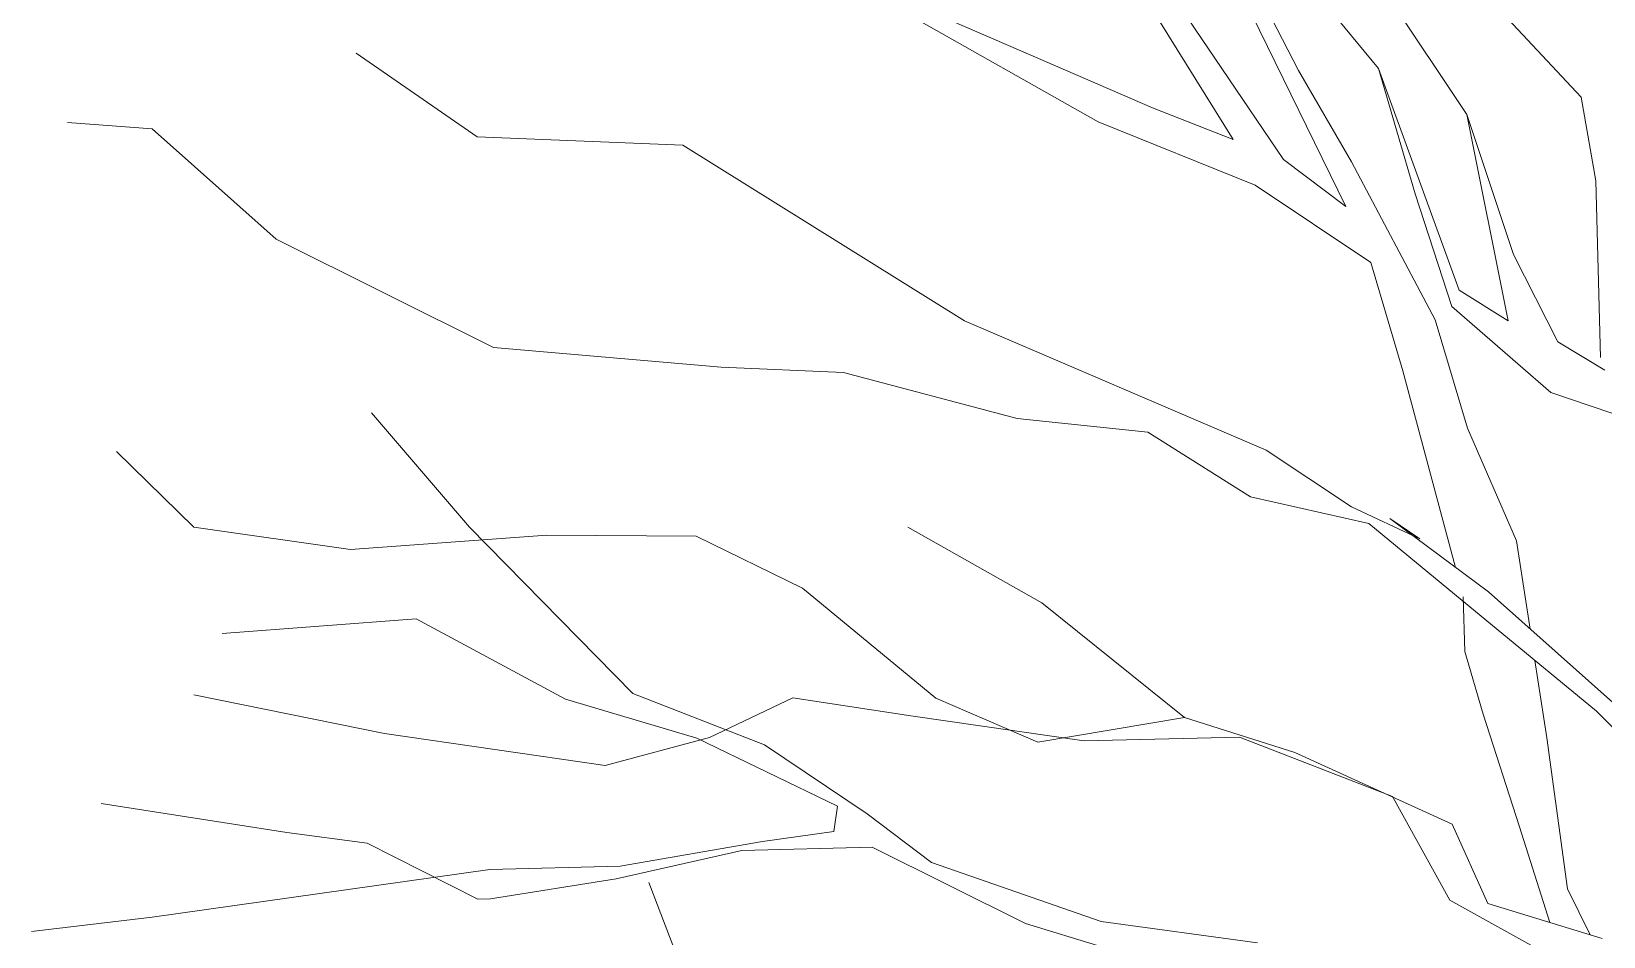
# Model space of a CAD drawing. Header units: millimetres. Extents: x -2481 to 9238, y -476 to 10647.
# Drawn here: x 4557.2 to 4825.4, y 3398 to 3552.3 of the extents above; entities that cross this region are included whole.
import ezdxf

# ---------------------------------------------------------------- set-up
doc = ezdxf.new("R2010")
doc.units = ezdxf.units.MM
doc.layers.add('Layer1', color=7, linetype='Continuous', lineweight=0)

msp = doc.modelspace()

# ---------------------------------------------------------------- linework, layer by layer
at = {"layer": 'Layer1'}
for p, q in [((4781.44, 3522.5), (4748.9, 3589.06)), ((4781.44, 3522.5), (4748.9, 3589.06)), ((4781.44, 3522.5), (4748.9, 3589.06)), ((4781.44, 3522.5), (4748.9, 3589.06)), ((4781.44, 3522.5), (4748.9, 3589.06)), ((4781.44, 3522.5), (4748.9, 3589.06)), ((4781.44, 3522.5), (4748.9, 3589.06)), ((4781.44, 3522.5), (4748.9, 3589.06)), ((4761.33, 3569.06), (4773.4, 3545.67)), ((4761.33, 3569.06), (4773.4, 3545.67)), ((4761.33, 3569.06), (4773.4, 3545.67)), ((4761.33, 3569.06), (4773.4, 3545.67)), ((4761.33, 3569.06), (4773.4, 3545.67)), ((4761.33, 3569.06), (4773.4, 3545.67)), ((4761.33, 3569.06), (4773.4, 3545.67)), ((4761.33, 3569.06), (4773.4, 3545.67)), ((4786.28, 3561.88), (4802.07, 3538.18)), ((4786.28, 3561.88), (4802.07, 3538.18)), ((4786.28, 3561.88), (4802.07, 3538.18)), ((4786.28, 3561.88), (4802.07, 3538.18)), ((4786.28, 3561.88), (4802.07, 3538.18)), ((4786.28, 3561.88), (4802.07, 3538.18)), ((4786.28, 3561.88), (4802.07, 3538.18)), ((4786.28, 3561.88), (4802.07, 3538.18)), ((4821.61, 3541.14), (4803.91, 3560.08)), ((4821.61, 3541.14), (4803.91, 3560.08)), ((4821.61, 3541.14), (4803.91, 3560.08)), ((4821.61, 3541.14), (4803.91, 3560.08)), ((4821.61, 3541.14), (4803.91, 3560.08)), ((4821.61, 3541.14), (4803.91, 3560.08)), ((4821.61, 3541.14), (4803.91, 3560.08)), ((4821.61, 3541.14), (4803.91, 3560.08)), ((4751.47, 3559.09), (4770.81, 3530.52)), ((4751.47, 3559.09), (4770.81, 3530.52)), ((4751.47, 3559.09), (4770.81, 3530.52)), ((4751.47, 3559.09), (4770.81, 3530.52)), ((4751.47, 3559.09), (4770.81, 3530.52)), ((4751.47, 3559.09), (4770.81, 3530.52)), ((4751.47, 3559.09), (4770.81, 3530.52)), ((4751.47, 3559.09), (4770.81, 3530.52)), ((4739.16, 3536.92), (4706.39, 3555.48)), ((4739.16, 3536.92), (4706.39, 3555.48)), ((4739.16, 3536.92), (4706.39, 3555.48)), ((4739.16, 3536.92), (4706.39, 3555.48)), ((4739.16, 3536.92), (4706.39, 3555.48)), ((4739.16, 3536.92), (4706.39, 3555.48)), ((4739.16, 3536.92), (4706.39, 3555.48)), ((4739.16, 3536.92), (4706.39, 3555.48)), ((4709.24, 3556.27), (4728.11, 3548.13)), ((4709.24, 3556.27), (4728.11, 3548.13)), ((4709.24, 3556.27), (4728.11, 3548.13)), ((4709.24, 3556.27), (4728.11, 3548.13)), ((4709.24, 3556.27), (4728.11, 3548.13)), ((4709.24, 3556.27), (4728.11, 3548.13)), ((4709.24, 3556.27), (4728.11, 3548.13)), ((4709.24, 3556.27), (4728.11, 3548.13)), ((4787.03, 3546.01), (4778.89, 3555.86)), ((4787.03, 3546.01), (4778.89, 3555.86)), ((4787.03, 3546.01), (4778.89, 3555.86)), ((4787.03, 3546.01), (4778.89, 3555.86)), ((4787.03, 3546.01), (4778.89, 3555.86)), ((4787.03, 3546.01), (4778.89, 3555.86)), ((4787.03, 3546.01), (4778.89, 3555.86)), ((4787.03, 3546.01), (4778.89, 3555.86)), ((4762.21, 3533.91), (4749.49, 3554.41)), ((4762.21, 3533.91), (4749.49, 3554.41)), ((4762.21, 3533.91), (4749.49, 3554.41)), ((4762.21, 3533.91), (4749.49, 3554.41)), ((4762.21, 3533.91), (4749.49, 3554.41)), ((4762.21, 3533.91), (4749.49, 3554.41)), ((4762.21, 3533.91), (4749.49, 3554.41)), ((4762.21, 3533.91), (4749.49, 3554.41)), ((4612.58, 3548.64), (4633.21, 3534.35)), ((4612.58, 3548.64), (4633.21, 3534.35)), ((4612.58, 3548.64), (4633.21, 3534.35)), ((4612.58, 3548.64), (4633.21, 3534.35)), ((4612.58, 3548.64), (4633.21, 3534.35)), ((4612.58, 3548.64), (4633.21, 3534.35)), ((4612.58, 3548.64), (4633.21, 3534.35)), ((4612.58, 3548.64), (4633.21, 3534.35)), ((4728.11, 3548.13), (4748.43, 3539.3)), ((4728.11, 3548.13), (4748.43, 3539.3)), ((4728.11, 3548.13), (4748.43, 3539.3)), ((4728.11, 3548.13), (4748.43, 3539.3)), ((4728.11, 3548.13), (4748.43, 3539.3)), ((4728.11, 3548.13), (4748.43, 3539.3)), ((4728.11, 3548.13), (4748.43, 3539.3)), ((4728.11, 3548.13), (4748.43, 3539.3)), ((4773.4, 3545.67), (4782.4, 3530.1)), ((4773.4, 3545.67), (4782.4, 3530.1)), ((4773.4, 3545.67), (4782.4, 3530.1)), ((4773.4, 3545.67), (4782.4, 3530.1)), ((4773.4, 3545.67), (4782.4, 3530.1)), ((4773.4, 3545.67), (4782.4, 3530.1)), ((4773.4, 3545.67), (4782.4, 3530.1)), ((4773.4, 3545.67), (4782.4, 3530.1)), ((4787.03, 3546.01), (4800.78, 3508.22)), ((4793.31, 3524.63), (4787.03, 3546.01)), ((4787.03, 3546.01), (4800.78, 3508.22)), ((4793.31, 3524.63), (4787.03, 3546.01)), ((4787.03, 3546.01), (4800.78, 3508.22)), ((4793.31, 3524.63), (4787.03, 3546.01)), ((4787.03, 3546.01), (4800.78, 3508.22)), ((4793.31, 3524.63), (4787.03, 3546.01)), ((4787.03, 3546.01), (4800.78, 3508.22)), ((4793.31, 3524.63), (4787.03, 3546.01)), ((4787.03, 3546.01), (4800.78, 3508.22)), ((4793.31, 3524.63), (4787.03, 3546.01)), ((4787.03, 3546.01), (4800.78, 3508.22)), ((4793.31, 3524.63), (4787.03, 3546.01)), ((4787.03, 3546.01), (4800.78, 3508.22)), ((4793.31, 3524.63), (4787.03, 3546.01)), ((4748.43, 3539.3), (4762.21, 3533.91)), ((4748.43, 3539.3), (4762.21, 3533.91)), ((4748.43, 3539.3), (4762.21, 3533.91)), ((4748.43, 3539.3), (4762.21, 3533.91)), ((4748.43, 3539.3), (4762.21, 3533.91)), ((4748.43, 3539.3), (4762.21, 3533.91)), ((4748.43, 3539.3), (4762.21, 3533.91)), ((4748.43, 3539.3), (4762.21, 3533.91)), ((4824.13, 3526.84), (4821.61, 3541.14)), ((4824.13, 3526.84), (4821.61, 3541.14)), ((4824.13, 3526.84), (4821.61, 3541.14)), ((4824.13, 3526.84), (4821.61, 3541.14)), ((4824.13, 3526.84), (4821.61, 3541.14)), ((4824.13, 3526.84), (4821.61, 3541.14)), ((4824.13, 3526.84), (4821.61, 3541.14)), ((4824.13, 3526.84), (4821.61, 3541.14)), ((4577.78, 3535.75), (4563.28, 3536.79)), ((4577.78, 3535.75), (4563.28, 3536.79)), ((4577.78, 3535.75), (4563.28, 3536.79)), ((4577.78, 3535.75), (4563.28, 3536.79)), ((4577.78, 3535.75), (4563.28, 3536.79)), ((4577.78, 3535.75), (4563.28, 3536.79)), ((4577.78, 3535.75), (4563.28, 3536.79)), ((4577.78, 3535.75), (4563.28, 3536.79)), ((4765.99, 3526.1), (4739.16, 3536.92)), ((4765.99, 3526.1), (4739.16, 3536.92)), ((4765.99, 3526.1), (4739.16, 3536.92)), ((4765.99, 3526.1), (4739.16, 3536.92)), ((4765.99, 3526.1), (4739.16, 3536.92)), ((4765.99, 3526.1), (4739.16, 3536.92)), ((4765.99, 3526.1), (4739.16, 3536.92)), ((4765.99, 3526.1), (4739.16, 3536.92)), ((4809.16, 3502.99), (4802.07, 3538.18)), ((4802.07, 3538.18), (4810.08, 3514.28)), ((4809.16, 3502.99), (4802.07, 3538.18)), ((4802.07, 3538.18), (4810.08, 3514.28)), ((4809.16, 3502.99), (4802.07, 3538.18)), ((4802.07, 3538.18), (4810.08, 3514.28)), ((4809.16, 3502.99), (4802.07, 3538.18)), ((4802.07, 3538.18), (4810.08, 3514.28)), ((4809.16, 3502.99), (4802.07, 3538.18)), ((4802.07, 3538.18), (4810.08, 3514.28)), ((4809.16, 3502.99), (4802.07, 3538.18)), ((4802.07, 3538.18), (4810.08, 3514.28)), ((4809.16, 3502.99), (4802.07, 3538.18)), ((4802.07, 3538.18), (4810.08, 3514.28)), ((4809.16, 3502.99), (4802.07, 3538.18)), ((4802.07, 3538.18), (4810.08, 3514.28)), ((4598.94, 3516.89), (4577.78, 3535.75)), ((4598.94, 3516.89), (4577.78, 3535.75)), ((4598.94, 3516.89), (4577.78, 3535.75)), ((4598.94, 3516.89), (4577.78, 3535.75)), ((4598.94, 3516.89), (4577.78, 3535.75)), ((4598.94, 3516.89), (4577.78, 3535.75)), ((4598.94, 3516.89), (4577.78, 3535.75)), ((4598.94, 3516.89), (4577.78, 3535.75)), ((4633.21, 3534.35), (4668.33, 3532.96)), ((4633.21, 3534.35), (4668.33, 3532.96)), ((4633.21, 3534.35), (4668.33, 3532.96)), ((4633.21, 3534.35), (4668.33, 3532.96)), ((4633.21, 3534.35), (4668.33, 3532.96)), ((4633.21, 3534.35), (4668.33, 3532.96)), ((4633.21, 3534.35), (4668.33, 3532.96)), ((4633.21, 3534.35), (4668.33, 3532.96)), ((4668.33, 3532.96), (4716.35, 3502.99)), ((4668.33, 3532.96), (4716.35, 3502.99)), ((4668.33, 3532.96), (4716.35, 3502.99)), ((4668.33, 3532.96), (4716.35, 3502.99)), ((4668.33, 3532.96), (4716.35, 3502.99)), ((4668.33, 3532.96), (4716.35, 3502.99)), ((4668.33, 3532.96), (4716.35, 3502.99)), ((4668.33, 3532.96), (4716.35, 3502.99)), ((4770.81, 3530.52), (4781.44, 3522.5)), ((4770.81, 3530.52), (4781.44, 3522.5)), ((4770.81, 3530.52), (4781.44, 3522.5)), ((4770.81, 3530.52), (4781.44, 3522.5)), ((4770.81, 3530.52), (4781.44, 3522.5)), ((4770.81, 3530.52), (4781.44, 3522.5)), ((4770.81, 3530.52), (4781.44, 3522.5)), ((4770.81, 3530.52), (4781.44, 3522.5)), ((4782.4, 3530.1), (4796.72, 3503.18)), ((4782.4, 3530.1), (4796.72, 3503.18)), ((4782.4, 3530.1), (4796.72, 3503.18)), ((4782.4, 3530.1), (4796.72, 3503.18)), ((4782.4, 3530.1), (4796.72, 3503.18)), ((4782.4, 3530.1), (4796.72, 3503.18)), ((4782.4, 3530.1), (4796.72, 3503.18)), ((4782.4, 3530.1), (4796.72, 3503.18)), ((4785.71, 3512.96), (4765.99, 3526.1)), ((4785.71, 3512.96), (4765.99, 3526.1)), ((4785.71, 3512.96), (4765.99, 3526.1)), ((4785.71, 3512.96), (4765.99, 3526.1)), ((4785.71, 3512.96), (4765.99, 3526.1)), ((4785.71, 3512.96), (4765.99, 3526.1)), ((4785.71, 3512.96), (4765.99, 3526.1)), ((4785.71, 3512.96), (4765.99, 3526.1)), ((4824.88, 3496.71), (4824.13, 3526.84)), ((4824.88, 3496.71), (4824.13, 3526.84)), ((4824.88, 3496.71), (4824.13, 3526.84)), ((4824.88, 3496.71), (4824.13, 3526.84)), ((4824.88, 3496.71), (4824.13, 3526.84)), ((4824.88, 3496.71), (4824.13, 3526.84)), ((4824.88, 3496.71), (4824.13, 3526.84)), ((4824.88, 3496.71), (4824.13, 3526.84)), ((4799.54, 3505.41), (4793.31, 3524.63)), ((4799.54, 3505.41), (4793.31, 3524.63)), ((4799.54, 3505.41), (4793.31, 3524.63)), ((4799.54, 3505.41), (4793.31, 3524.63)), ((4799.54, 3505.41), (4793.31, 3524.63)), ((4799.54, 3505.41), (4793.31, 3524.63)), ((4799.54, 3505.41), (4793.31, 3524.63)), ((4799.54, 3505.41), (4793.31, 3524.63)), ((4636.02, 3498.44), (4598.94, 3516.89)), ((4636.02, 3498.44), (4598.94, 3516.89)), ((4636.02, 3498.44), (4598.94, 3516.89)), ((4636.02, 3498.44), (4598.94, 3516.89)), ((4636.02, 3498.44), (4598.94, 3516.89)), ((4636.02, 3498.44), (4598.94, 3516.89)), ((4636.02, 3498.44), (4598.94, 3516.89)), ((4636.02, 3498.44), (4598.94, 3516.89)), ((4791.19, 3494.43), (4785.71, 3512.96)), ((4791.19, 3494.43), (4785.71, 3512.96)), ((4791.19, 3494.43), (4785.71, 3512.96)), ((4791.19, 3494.43), (4785.71, 3512.96)), ((4791.19, 3494.43), (4785.71, 3512.96)), ((4791.19, 3494.43), (4785.71, 3512.96)), ((4791.19, 3494.43), (4785.71, 3512.96)), ((4791.19, 3494.43), (4785.71, 3512.96)), ((4810.08, 3514.28), (4817.63, 3499.4)), ((4810.08, 3514.28), (4817.63, 3499.4)), ((4810.08, 3514.28), (4817.63, 3499.4)), ((4810.08, 3514.28), (4817.63, 3499.4)), ((4810.08, 3514.28), (4817.63, 3499.4)), ((4810.08, 3514.28), (4817.63, 3499.4)), ((4810.08, 3514.28), (4817.63, 3499.4)), ((4810.08, 3514.28), (4817.63, 3499.4)), ((4800.78, 3508.22), (4809.16, 3502.99)), ((4800.78, 3508.22), (4809.16, 3502.99)), ((4800.78, 3508.22), (4809.16, 3502.99)), ((4800.78, 3508.22), (4809.16, 3502.99)), ((4800.78, 3508.22), (4809.16, 3502.99)), ((4800.78, 3508.22), (4809.16, 3502.99)), ((4800.78, 3508.22), (4809.16, 3502.99)), ((4800.78, 3508.22), (4809.16, 3502.99)), ((4816.41, 3490.75), (4799.54, 3505.41)), ((4816.41, 3490.75), (4799.54, 3505.41)), ((4816.41, 3490.75), (4799.54, 3505.41)), ((4816.41, 3490.75), (4799.54, 3505.41)), ((4816.41, 3490.75), (4799.54, 3505.41)), ((4816.41, 3490.75), (4799.54, 3505.41)), ((4816.41, 3490.75), (4799.54, 3505.41)), ((4816.41, 3490.75), (4799.54, 3505.41)), ((4716.35, 3502.99), (4767.84, 3480.92)), ((4716.35, 3502.99), (4767.84, 3480.92)), ((4716.35, 3502.99), (4767.84, 3480.92)), ((4716.35, 3502.99), (4767.84, 3480.92)), ((4716.35, 3502.99), (4767.84, 3480.92)), ((4716.35, 3502.99), (4767.84, 3480.92)), ((4716.35, 3502.99), (4767.84, 3480.92)), ((4716.35, 3502.99), (4767.84, 3480.92)), ((4796.72, 3503.18), (4802.21, 3484.65)), ((4796.72, 3503.18), (4802.21, 3484.65)), ((4796.72, 3503.18), (4802.21, 3484.65)), ((4796.72, 3503.18), (4802.21, 3484.65)), ((4796.72, 3503.18), (4802.21, 3484.65)), ((4796.72, 3503.18), (4802.21, 3484.65)), ((4796.72, 3503.18), (4802.21, 3484.65)), ((4796.72, 3503.18), (4802.21, 3484.65)), ((4674.87, 3495.1), (4636.02, 3498.44)), ((4674.87, 3495.1), (4636.02, 3498.44)), ((4674.87, 3495.1), (4636.02, 3498.44)), ((4674.87, 3495.1), (4636.02, 3498.44)), ((4674.87, 3495.1), (4636.02, 3498.44)), ((4674.87, 3495.1), (4636.02, 3498.44)), ((4674.87, 3495.1), (4636.02, 3498.44)), ((4674.87, 3495.1), (4636.02, 3498.44)), ((4817.63, 3499.4), (4825.65, 3494.57)), ((4817.63, 3499.4), (4825.65, 3494.57)), ((4817.63, 3499.4), (4825.65, 3494.57)), ((4817.63, 3499.4), (4825.65, 3494.57)), ((4817.63, 3499.4), (4825.65, 3494.57)), ((4817.63, 3499.4), (4825.65, 3494.57)), ((4817.63, 3499.4), (4825.65, 3494.57)), ((4817.63, 3499.4), (4825.65, 3494.57)), ((4695.72, 3494.19), (4674.87, 3495.1)), ((4695.72, 3494.19), (4674.87, 3495.1)), ((4695.72, 3494.19), (4674.87, 3495.1)), ((4695.72, 3494.19), (4674.87, 3495.1)), ((4695.72, 3494.19), (4674.87, 3495.1)), ((4695.72, 3494.19), (4674.87, 3495.1)), ((4695.72, 3494.19), (4674.87, 3495.1)), ((4695.72, 3494.19), (4674.87, 3495.1)), ((4725.35, 3486.32), (4695.72, 3494.19)), ((4725.35, 3486.32), (4695.72, 3494.19)), ((4725.35, 3486.32), (4695.72, 3494.19)), ((4725.35, 3486.32), (4695.72, 3494.19)), ((4725.35, 3486.32), (4695.72, 3494.19)), ((4725.35, 3486.32), (4695.72, 3494.19)), ((4725.35, 3486.32), (4695.72, 3494.19)), ((4725.35, 3486.32), (4695.72, 3494.19)), ((4800.15, 3460.92), (4791.19, 3494.43)), ((4800.15, 3460.92), (4791.19, 3494.43)), ((4800.15, 3460.92), (4791.19, 3494.43)), ((4800.15, 3460.92), (4791.19, 3494.43)), ((4800.15, 3460.92), (4791.19, 3494.43)), ((4800.15, 3460.92), (4791.19, 3494.43)), ((4800.15, 3460.92), (4791.19, 3494.43)), ((4800.15, 3460.92), (4791.19, 3494.43)), ((4830.17, 3486.07), (4816.41, 3490.75)), ((4830.17, 3486.07), (4816.41, 3490.75)), ((4830.17, 3486.07), (4816.41, 3490.75)), ((4830.17, 3486.07), (4816.41, 3490.75)), ((4830.17, 3486.07), (4816.41, 3490.75)), ((4830.17, 3486.07), (4816.41, 3490.75)), ((4830.17, 3486.07), (4816.41, 3490.75)), ((4830.17, 3486.07), (4816.41, 3490.75)), ((4615.16, 3487.31), (4631.92, 3467.79)), ((4615.16, 3487.31), (4631.92, 3467.79)), ((4615.16, 3487.31), (4631.92, 3467.79)), ((4615.16, 3487.31), (4631.92, 3467.79)), ((4615.16, 3487.31), (4631.92, 3467.79)), ((4615.16, 3487.31), (4631.92, 3467.79)), ((4615.16, 3487.31), (4631.92, 3467.79)), ((4615.16, 3487.31), (4631.92, 3467.79)), ((4747.66, 3484), (4725.35, 3486.32)), ((4747.66, 3484), (4725.35, 3486.32)), ((4747.66, 3484), (4725.35, 3486.32)), ((4747.66, 3484), (4725.35, 3486.32)), ((4747.66, 3484), (4725.35, 3486.32)), ((4747.66, 3484), (4725.35, 3486.32)), ((4747.66, 3484), (4725.35, 3486.32)), ((4747.66, 3484), (4725.35, 3486.32)), ((4765.17, 3472.96), (4747.66, 3484)), ((4765.17, 3472.96), (4747.66, 3484)), ((4765.17, 3472.96), (4747.66, 3484)), ((4765.17, 3472.96), (4747.66, 3484)), ((4765.17, 3472.96), (4747.66, 3484)), ((4765.17, 3472.96), (4747.66, 3484)), ((4765.17, 3472.96), (4747.66, 3484)), ((4765.17, 3472.96), (4747.66, 3484)), ((4802.21, 3484.65), (4810.59, 3465.48)), ((4802.21, 3484.65), (4810.59, 3465.48)), ((4802.21, 3484.65), (4810.59, 3465.48)), ((4802.21, 3484.65), (4810.59, 3465.48)), ((4802.21, 3484.65), (4810.59, 3465.48)), ((4802.21, 3484.65), (4810.59, 3465.48)), ((4802.21, 3484.65), (4810.59, 3465.48)), ((4802.21, 3484.65), (4810.59, 3465.48)), ((4571.65, 3480.68), (4584.87, 3467.79)), ((4571.65, 3480.68), (4584.87, 3467.79)), ((4571.65, 3480.68), (4584.87, 3467.79)), ((4571.65, 3480.68), (4584.87, 3467.79)), ((4571.65, 3480.68), (4584.87, 3467.79)), ((4571.65, 3480.68), (4584.87, 3467.79)), ((4571.65, 3480.68), (4584.87, 3467.79)), ((4571.65, 3480.68), (4584.87, 3467.79)), ((4767.84, 3480.92), (4782.44, 3471.23)), ((4767.84, 3480.92), (4782.44, 3471.23)), ((4767.84, 3480.92), (4782.44, 3471.23)), ((4767.84, 3480.92), (4782.44, 3471.23)), ((4767.84, 3480.92), (4782.44, 3471.23)), ((4767.84, 3480.92), (4782.44, 3471.23)), ((4767.84, 3480.92), (4782.44, 3471.23)), ((4767.84, 3480.92), (4782.44, 3471.23)), ((4785.38, 3468.44), (4765.17, 3472.96)), ((4785.38, 3468.44), (4765.17, 3472.96)), ((4785.38, 3468.44), (4765.17, 3472.96)), ((4785.38, 3468.44), (4765.17, 3472.96)), ((4785.38, 3468.44), (4765.17, 3472.96)), ((4785.38, 3468.44), (4765.17, 3472.96)), ((4785.38, 3468.44), (4765.17, 3472.96)), ((4785.38, 3468.44), (4765.17, 3472.96)), ((4782.44, 3471.23), (4794.07, 3465.78)), ((4782.44, 3471.23), (4794.07, 3465.78)), ((4782.44, 3471.23), (4794.07, 3465.78)), ((4782.44, 3471.23), (4794.07, 3465.78)), ((4782.44, 3471.23), (4794.07, 3465.78)), ((4782.44, 3471.23), (4794.07, 3465.78)), ((4782.44, 3471.23), (4794.07, 3465.78)), ((4782.44, 3471.23), (4794.07, 3465.78)), ((4794.07, 3465.78), (4788.95, 3469.24)), ((4788.95, 3469.24), (4805.78, 3456.74)), ((4794.07, 3465.78), (4788.95, 3469.24)), ((4788.95, 3469.24), (4805.78, 3456.74)), ((4794.07, 3465.78), (4788.95, 3469.24)), ((4788.95, 3469.24), (4805.78, 3456.74)), ((4794.07, 3465.78), (4788.95, 3469.24)), ((4788.95, 3469.24), (4805.78, 3456.74)), ((4794.07, 3465.78), (4788.95, 3469.24)), ((4788.95, 3469.24), (4805.78, 3456.74)), ((4794.07, 3465.78), (4788.95, 3469.24)), ((4788.95, 3469.24), (4805.78, 3456.74)), ((4794.07, 3465.78), (4788.95, 3469.24)), ((4788.95, 3469.24), (4805.78, 3456.74)), ((4794.07, 3465.78), (4788.95, 3469.24)), ((4788.95, 3469.24), (4805.78, 3456.74)), ((4584.87, 3467.79), (4611.61, 3463.96)), ((4584.87, 3467.79), (4611.61, 3463.96)), ((4584.87, 3467.79), (4611.61, 3463.96)), ((4584.87, 3467.79), (4611.61, 3463.96)), ((4584.87, 3467.79), (4611.61, 3463.96)), ((4584.87, 3467.79), (4611.61, 3463.96)), ((4584.87, 3467.79), (4611.61, 3463.96)), ((4584.87, 3467.79), (4611.61, 3463.96)), ((4611.61, 3463.96), (4645.13, 3466.4)), ((4611.61, 3463.96), (4645.13, 3466.4)), ((4611.61, 3463.96), (4645.13, 3466.4)), ((4611.61, 3463.96), (4645.13, 3466.4)), ((4611.61, 3463.96), (4645.13, 3466.4)), ((4611.61, 3463.96), (4645.13, 3466.4)), ((4611.61, 3463.96), (4645.13, 3466.4)), ((4611.61, 3463.96), (4645.13, 3466.4)), ((4631.92, 3467.79), (4659.75, 3439.44)), ((4631.92, 3467.79), (4659.75, 3439.44)), ((4631.92, 3467.79), (4659.75, 3439.44)), ((4631.92, 3467.79), (4659.75, 3439.44)), ((4631.92, 3467.79), (4659.75, 3439.44)), ((4631.92, 3467.79), (4659.75, 3439.44)), ((4631.92, 3467.79), (4659.75, 3439.44)), ((4631.92, 3467.79), (4659.75, 3439.44)), ((4645.13, 3466.4), (4670.57, 3466.28)), ((4645.13, 3466.4), (4670.57, 3466.28)), ((4645.13, 3466.4), (4670.57, 3466.28)), ((4645.13, 3466.4), (4670.57, 3466.28)), ((4645.13, 3466.4), (4670.57, 3466.28)), ((4645.13, 3466.4), (4670.57, 3466.28)), ((4645.13, 3466.4), (4670.57, 3466.28)), ((4645.13, 3466.4), (4670.57, 3466.28)), ((4670.57, 3466.28), (4688.74, 3457.4)), ((4670.57, 3466.28), (4688.74, 3457.4)), ((4670.57, 3466.28), (4688.74, 3457.4)), ((4670.57, 3466.28), (4688.74, 3457.4)), ((4670.57, 3466.28), (4688.74, 3457.4)), ((4670.57, 3466.28), (4688.74, 3457.4)), ((4670.57, 3466.28), (4688.74, 3457.4)), ((4670.57, 3466.28), (4688.74, 3457.4)), ((4706.68, 3467.79), (4729.56, 3454.9)), ((4706.68, 3467.79), (4729.56, 3454.9)), ((4706.68, 3467.79), (4729.56, 3454.9)), ((4706.68, 3467.79), (4729.56, 3454.9)), ((4706.68, 3467.79), (4729.56, 3454.9)), ((4706.68, 3467.79), (4729.56, 3454.9)), ((4706.68, 3467.79), (4729.56, 3454.9)), ((4706.68, 3467.79), (4729.56, 3454.9)), ((4802.25, 3454.5), (4785.38, 3468.44)), ((4802.25, 3454.5), (4785.38, 3468.44)), ((4802.25, 3454.5), (4785.38, 3468.44)), ((4802.25, 3454.5), (4785.38, 3468.44)), ((4802.25, 3454.5), (4785.38, 3468.44)), ((4802.25, 3454.5), (4785.38, 3468.44)), ((4802.25, 3454.5), (4785.38, 3468.44)), ((4802.25, 3454.5), (4785.38, 3468.44)), ((4810.59, 3465.48), (4812.89, 3450.41)), ((4810.59, 3465.48), (4812.89, 3450.41)), ((4810.59, 3465.48), (4812.89, 3450.41)), ((4810.59, 3465.48), (4812.89, 3450.41)), ((4810.59, 3465.48), (4812.89, 3450.41)), ((4810.59, 3465.48), (4812.89, 3450.41)), ((4810.59, 3465.48), (4812.89, 3450.41)), ((4810.59, 3465.48), (4812.89, 3450.41)), ((4688.74, 3457.4), (4711.47, 3438.59)), ((4688.74, 3457.4), (4711.47, 3438.59)), ((4688.74, 3457.4), (4711.47, 3438.59)), ((4688.74, 3457.4), (4711.47, 3438.59)), ((4688.74, 3457.4), (4711.47, 3438.59)), ((4688.74, 3457.4), (4711.47, 3438.59)), ((4688.74, 3457.4), (4711.47, 3438.59)), ((4688.74, 3457.4), (4711.47, 3438.59)), ((4801.73, 3446.59), (4801.49, 3455.92)), ((4801.73, 3446.59), (4801.49, 3455.92)), ((4801.73, 3446.59), (4801.49, 3455.92)), ((4801.73, 3446.59), (4801.49, 3455.92)), ((4801.73, 3446.59), (4801.49, 3455.92)), ((4801.73, 3446.59), (4801.49, 3455.92)), ((4801.73, 3446.59), (4801.49, 3455.92)), ((4801.73, 3446.59), (4801.49, 3455.92)), ((4805.78, 3456.74), (4828.54, 3436.49)), ((4805.78, 3456.74), (4828.54, 3436.49)), ((4805.78, 3456.74), (4828.54, 3436.49)), ((4805.78, 3456.74), (4828.54, 3436.49)), ((4805.78, 3456.74), (4828.54, 3436.49)), ((4805.78, 3456.74), (4828.54, 3436.49)), ((4805.78, 3456.74), (4828.54, 3436.49)), ((4805.78, 3456.74), (4828.54, 3436.49)), ((4729.56, 3454.9), (4753.91, 3435.34)), ((4729.56, 3454.9), (4753.91, 3435.34)), ((4729.56, 3454.9), (4753.91, 3435.34)), ((4729.56, 3454.9), (4753.91, 3435.34)), ((4729.56, 3454.9), (4753.91, 3435.34)), ((4729.56, 3454.9), (4753.91, 3435.34)), ((4729.56, 3454.9), (4753.91, 3435.34)), ((4729.56, 3454.9), (4753.91, 3435.34)), ((4824.24, 3436.38), (4802.25, 3454.5)), ((4824.24, 3436.38), (4802.25, 3454.5)), ((4824.24, 3436.38), (4802.25, 3454.5)), ((4824.24, 3436.38), (4802.25, 3454.5)), ((4824.24, 3436.38), (4802.25, 3454.5)), ((4824.24, 3436.38), (4802.25, 3454.5)), ((4824.24, 3436.38), (4802.25, 3454.5)), ((4824.24, 3436.38), (4802.25, 3454.5)), ((4622.82, 3452.16), (4589.7, 3449.67)), ((4622.82, 3452.16), (4589.7, 3449.67)), ((4622.82, 3452.16), (4589.7, 3449.67)), ((4622.82, 3452.16), (4589.7, 3449.67)), ((4622.82, 3452.16), (4589.7, 3449.67)), ((4622.82, 3452.16), (4589.7, 3449.67)), ((4622.82, 3452.16), (4589.7, 3449.67)), ((4622.82, 3452.16), (4589.7, 3449.67)), ((4648.29, 3438.44), (4622.82, 3452.16)), ((4648.29, 3438.44), (4622.82, 3452.16)), ((4648.29, 3438.44), (4622.82, 3452.16)), ((4648.29, 3438.44), (4622.82, 3452.16)), ((4648.29, 3438.44), (4622.82, 3452.16)), ((4648.29, 3438.44), (4622.82, 3452.16)), ((4648.29, 3438.44), (4622.82, 3452.16)), ((4648.29, 3438.44), (4622.82, 3452.16)), ((4804.87, 3435.9), (4801.73, 3446.59)), ((4804.87, 3435.9), (4801.73, 3446.59)), ((4804.87, 3435.9), (4801.73, 3446.59)), ((4804.87, 3435.9), (4801.73, 3446.59)), ((4804.87, 3435.9), (4801.73, 3446.59)), ((4804.87, 3435.9), (4801.73, 3446.59)), ((4804.87, 3435.9), (4801.73, 3446.59)), ((4804.87, 3435.9), (4801.73, 3446.59)), ((4813.72, 3445.05), (4815.74, 3431.86)), ((4813.72, 3445.05), (4815.74, 3431.86)), ((4813.72, 3445.05), (4815.74, 3431.86)), ((4813.72, 3445.05), (4815.74, 3431.86)), ((4813.72, 3445.05), (4815.74, 3431.86)), ((4813.72, 3445.05), (4815.74, 3431.86)), ((4813.72, 3445.05), (4815.74, 3431.86)), ((4813.72, 3445.05), (4815.74, 3431.86)), ((4659.75, 3439.44), (4682.23, 3430.67)), ((4659.75, 3439.44), (4682.23, 3430.67)), ((4659.75, 3439.44), (4682.23, 3430.67)), ((4659.75, 3439.44), (4682.23, 3430.67)), ((4659.75, 3439.44), (4682.23, 3430.67)), ((4659.75, 3439.44), (4682.23, 3430.67)), ((4659.75, 3439.44), (4682.23, 3430.67)), ((4659.75, 3439.44), (4682.23, 3430.67)), ((4617.41, 3432.59), (4584.87, 3439.21)), ((4617.41, 3432.59), (4584.87, 3439.21)), ((4617.41, 3432.59), (4584.87, 3439.21)), ((4617.41, 3432.59), (4584.87, 3439.21)), ((4617.41, 3432.59), (4584.87, 3439.21)), ((4617.41, 3432.59), (4584.87, 3439.21)), ((4617.41, 3432.59), (4584.87, 3439.21)), ((4617.41, 3432.59), (4584.87, 3439.21)), ((4670.71, 3431.82), (4648.29, 3438.44)), ((4670.71, 3431.82), (4648.29, 3438.44)), ((4670.71, 3431.82), (4648.29, 3438.44)), ((4670.71, 3431.82), (4648.29, 3438.44)), ((4670.71, 3431.82), (4648.29, 3438.44)), ((4670.71, 3431.82), (4648.29, 3438.44)), ((4670.71, 3431.82), (4648.29, 3438.44)), ((4670.71, 3431.82), (4648.29, 3438.44)), ((4687.06, 3438.69), (4672.87, 3431.88)), ((4687.06, 3438.69), (4672.87, 3431.88)), ((4687.06, 3438.69), (4672.87, 3431.88)), ((4687.06, 3438.69), (4672.87, 3431.88)), ((4687.06, 3438.69), (4672.87, 3431.88)), ((4687.06, 3438.69), (4672.87, 3431.88)), ((4687.06, 3438.69), (4672.87, 3431.88)), ((4687.06, 3438.69), (4672.87, 3431.88)), ((4707.23, 3435.61), (4687.06, 3438.69)), ((4707.23, 3435.61), (4687.06, 3438.69)), ((4707.23, 3435.61), (4687.06, 3438.69)), ((4707.23, 3435.61), (4687.06, 3438.69)), ((4707.23, 3435.61), (4687.06, 3438.69)), ((4707.23, 3435.61), (4687.06, 3438.69)), ((4707.23, 3435.61), (4687.06, 3438.69)), ((4707.23, 3435.61), (4687.06, 3438.69)), ((4711.47, 3438.59), (4728.88, 3431.12)), ((4711.47, 3438.59), (4728.88, 3431.12)), ((4711.47, 3438.59), (4728.88, 3431.12)), ((4711.47, 3438.59), (4728.88, 3431.12)), ((4711.47, 3438.59), (4728.88, 3431.12)), ((4711.47, 3438.59), (4728.88, 3431.12)), ((4711.47, 3438.59), (4728.88, 3431.12)), ((4711.47, 3438.59), (4728.88, 3431.12)), ((4736.78, 3431.32), (4707.23, 3435.61)), ((4736.78, 3431.32), (4707.23, 3435.61)), ((4736.78, 3431.32), (4707.23, 3435.61)), ((4736.78, 3431.32), (4707.23, 3435.61)), ((4736.78, 3431.32), (4707.23, 3435.61)), ((4736.78, 3431.32), (4707.23, 3435.61)), ((4736.78, 3431.32), (4707.23, 3435.61)), ((4736.78, 3431.32), (4707.23, 3435.61)), ((4728.88, 3431.12), (4753.91, 3435.34)), ((4728.88, 3431.12), (4753.91, 3435.34)), ((4728.88, 3431.12), (4753.91, 3435.34)), ((4728.88, 3431.12), (4753.91, 3435.34)), ((4728.88, 3431.12), (4753.91, 3435.34)), ((4728.88, 3431.12), (4753.91, 3435.34)), ((4728.88, 3431.12), (4753.91, 3435.34)), ((4728.88, 3431.12), (4753.91, 3435.34)), ((4753.91, 3435.34), (4772.72, 3429.35)), ((4753.91, 3435.34), (4772.72, 3429.35)), ((4753.91, 3435.34), (4772.72, 3429.35)), ((4753.91, 3435.34), (4772.72, 3429.35)), ((4753.91, 3435.34), (4772.72, 3429.35)), ((4753.91, 3435.34), (4772.72, 3429.35)), ((4753.91, 3435.34), (4772.72, 3429.35)), ((4753.91, 3435.34), (4772.72, 3429.35)), ((4811.09, 3416.67), (4804.87, 3435.9)), ((4811.09, 3416.67), (4804.87, 3435.9)), ((4811.09, 3416.67), (4804.87, 3435.9)), ((4811.09, 3416.67), (4804.87, 3435.9)), ((4811.09, 3416.67), (4804.87, 3435.9)), ((4811.09, 3416.67), (4804.87, 3435.9)), ((4811.09, 3416.67), (4804.87, 3435.9)), ((4811.09, 3416.67), (4804.87, 3435.9)), ((4836.76, 3423.78), (4824.24, 3436.38)), ((4836.76, 3423.78), (4824.24, 3436.38)), ((4836.76, 3423.78), (4824.24, 3436.38)), ((4836.76, 3423.78), (4824.24, 3436.38)), ((4836.76, 3423.78), (4824.24, 3436.38)), ((4836.76, 3423.78), (4824.24, 3436.38)), ((4836.76, 3423.78), (4824.24, 3436.38)), ((4836.76, 3423.78), (4824.24, 3436.38)), ((4655.04, 3427.12), (4617.41, 3432.59)), ((4655.04, 3427.12), (4617.41, 3432.59)), ((4655.04, 3427.12), (4617.41, 3432.59)), ((4655.04, 3427.12), (4617.41, 3432.59)), ((4655.04, 3427.12), (4617.41, 3432.59)), ((4655.04, 3427.12), (4617.41, 3432.59)), ((4655.04, 3427.12), (4617.41, 3432.59)), ((4655.04, 3427.12), (4617.41, 3432.59)), ((4672.87, 3431.88), (4655.04, 3427.12)), ((4672.87, 3431.88), (4655.04, 3427.12)), ((4672.87, 3431.88), (4655.04, 3427.12)), ((4672.87, 3431.88), (4655.04, 3427.12)), ((4672.87, 3431.88), (4655.04, 3427.12)), ((4672.87, 3431.88), (4655.04, 3427.12)), ((4672.87, 3431.88), (4655.04, 3427.12)), ((4672.87, 3431.88), (4655.04, 3427.12)), ((4694.7, 3420.22), (4670.71, 3431.82)), ((4694.7, 3420.22), (4670.71, 3431.82)), ((4694.7, 3420.22), (4670.71, 3431.82)), ((4694.7, 3420.22), (4670.71, 3431.82)), ((4694.7, 3420.22), (4670.71, 3431.82)), ((4694.7, 3420.22), (4670.71, 3431.82)), ((4694.7, 3420.22), (4670.71, 3431.82)), ((4694.7, 3420.22), (4670.71, 3431.82)), ((4763.32, 3431.99), (4736.78, 3431.32)), ((4763.32, 3431.99), (4736.78, 3431.32)), ((4763.32, 3431.99), (4736.78, 3431.32)), ((4763.32, 3431.99), (4736.78, 3431.32)), ((4763.32, 3431.99), (4736.78, 3431.32)), ((4763.32, 3431.99), (4736.78, 3431.32)), ((4763.32, 3431.99), (4736.78, 3431.32)), ((4763.32, 3431.99), (4736.78, 3431.32)), ((4789.42, 3421.87), (4763.32, 3431.99)), ((4789.42, 3421.87), (4763.32, 3431.99)), ((4789.42, 3421.87), (4763.32, 3431.99)), ((4789.42, 3421.87), (4763.32, 3431.99)), ((4789.42, 3421.87), (4763.32, 3431.99)), ((4789.42, 3421.87), (4763.32, 3431.99)), ((4789.42, 3421.87), (4763.32, 3431.99)), ((4789.42, 3421.87), (4763.32, 3431.99)), ((4815.74, 3431.86), (4819.25, 3406.11)), ((4815.74, 3431.86), (4819.25, 3406.11)), ((4815.74, 3431.86), (4819.25, 3406.11)), ((4815.74, 3431.86), (4819.25, 3406.11)), ((4815.74, 3431.86), (4819.25, 3406.11)), ((4815.74, 3431.86), (4819.25, 3406.11)), ((4815.74, 3431.86), (4819.25, 3406.11)), ((4815.74, 3431.86), (4819.25, 3406.11)), ((4682.23, 3430.67), (4699.76, 3418.91)), ((4682.23, 3430.67), (4699.76, 3418.91)), ((4682.23, 3430.67), (4699.76, 3418.91)), ((4682.23, 3430.67), (4699.76, 3418.91)), ((4682.23, 3430.67), (4699.76, 3418.91)), ((4682.23, 3430.67), (4699.76, 3418.91)), ((4682.23, 3430.67), (4699.76, 3418.91)), ((4682.23, 3430.67), (4699.76, 3418.91)), ((4772.72, 3429.35), (4799.59, 3417.1)), ((4772.72, 3429.35), (4799.59, 3417.1)), ((4772.72, 3429.35), (4799.59, 3417.1)), ((4772.72, 3429.35), (4799.59, 3417.1)), ((4772.72, 3429.35), (4799.59, 3417.1)), ((4772.72, 3429.35), (4799.59, 3417.1)), ((4772.72, 3429.35), (4799.59, 3417.1)), ((4772.72, 3429.35), (4799.59, 3417.1)), ((4600.76, 3415.71), (4569.05, 3420.66)), ((4600.76, 3415.71), (4569.05, 3420.66)), ((4600.76, 3415.71), (4569.05, 3420.66)), ((4600.76, 3415.71), (4569.05, 3420.66)), ((4600.76, 3415.71), (4569.05, 3420.66)), ((4600.76, 3415.71), (4569.05, 3420.66)), ((4600.76, 3415.71), (4569.05, 3420.66)), ((4600.76, 3415.71), (4569.05, 3420.66)), ((4799.2, 3404.17), (4789.42, 3421.87)), ((4799.2, 3404.17), (4789.42, 3421.87)), ((4799.2, 3404.17), (4789.42, 3421.87)), ((4799.2, 3404.17), (4789.42, 3421.87)), ((4799.2, 3404.17), (4789.42, 3421.87)), ((4799.2, 3404.17), (4789.42, 3421.87)), ((4799.2, 3404.17), (4789.42, 3421.87)), ((4799.2, 3404.17), (4789.42, 3421.87)), ((4694.09, 3415.89), (4694.7, 3420.22)), ((4694.09, 3415.89), (4694.7, 3420.22)), ((4694.09, 3415.89), (4694.7, 3420.22)), ((4694.09, 3415.89), (4694.7, 3420.22)), ((4694.09, 3415.89), (4694.7, 3420.22)), ((4694.09, 3415.89), (4694.7, 3420.22)), ((4694.09, 3415.89), (4694.7, 3420.22)), ((4694.09, 3415.89), (4694.7, 3420.22)), ((4699.76, 3418.91), (4710.73, 3410.57)), ((4699.76, 3418.91), (4710.73, 3410.57)), ((4699.76, 3418.91), (4710.73, 3410.57)), ((4699.76, 3418.91), (4710.73, 3410.57)), ((4699.76, 3418.91), (4710.73, 3410.57)), ((4699.76, 3418.91), (4710.73, 3410.57)), ((4699.76, 3418.91), (4710.73, 3410.57)), ((4699.76, 3418.91), (4710.73, 3410.57)), ((4614.45, 3413.9), (4600.76, 3415.71)), ((4614.45, 3413.9), (4600.76, 3415.71)), ((4614.45, 3413.9), (4600.76, 3415.71)), ((4614.45, 3413.9), (4600.76, 3415.71)), ((4614.45, 3413.9), (4600.76, 3415.71)), ((4614.45, 3413.9), (4600.76, 3415.71)), ((4614.45, 3413.9), (4600.76, 3415.71)), ((4614.45, 3413.9), (4600.76, 3415.71)), ((4681.93, 3414.15), (4694.09, 3415.89)), ((4681.93, 3414.15), (4694.09, 3415.89)), ((4681.93, 3414.15), (4694.09, 3415.89)), ((4681.93, 3414.15), (4694.09, 3415.89)), ((4681.93, 3414.15), (4694.09, 3415.89)), ((4681.93, 3414.15), (4694.09, 3415.89)), ((4681.93, 3414.15), (4694.09, 3415.89)), ((4681.93, 3414.15), (4694.09, 3415.89)), ((4799.59, 3417.1), (4805.67, 3403.61)), ((4799.59, 3417.1), (4805.67, 3403.61)), ((4799.59, 3417.1), (4805.67, 3403.61)), ((4799.59, 3417.1), (4805.67, 3403.61)), ((4799.59, 3417.1), (4805.67, 3403.61)), ((4799.59, 3417.1), (4805.67, 3403.61)), ((4799.59, 3417.1), (4805.67, 3403.61)), ((4799.59, 3417.1), (4805.67, 3403.61)), ((4816.27, 3400.37), (4811.09, 3416.67)), ((4816.27, 3400.37), (4811.09, 3416.67)), ((4816.27, 3400.37), (4811.09, 3416.67)), ((4816.27, 3400.37), (4811.09, 3416.67)), ((4816.27, 3400.37), (4811.09, 3416.67)), ((4816.27, 3400.37), (4811.09, 3416.67)), ((4816.27, 3400.37), (4811.09, 3416.67)), ((4816.27, 3400.37), (4811.09, 3416.67)), ((4633.35, 3404.32), (4614.45, 3413.9)), ((4633.35, 3404.32), (4614.45, 3413.9)), ((4633.35, 3404.32), (4614.45, 3413.9)), ((4633.35, 3404.32), (4614.45, 3413.9)), ((4633.35, 3404.32), (4614.45, 3413.9)), ((4633.35, 3404.32), (4614.45, 3413.9)), ((4633.35, 3404.32), (4614.45, 3413.9)), ((4633.35, 3404.32), (4614.45, 3413.9)), ((4678.37, 3412.63), (4656.96, 3407.79)), ((4678.37, 3412.63), (4656.96, 3407.79)), ((4678.37, 3412.63), (4656.96, 3407.79)), ((4678.37, 3412.63), (4656.96, 3407.79)), ((4678.37, 3412.63), (4656.96, 3407.79)), ((4678.37, 3412.63), (4656.96, 3407.79)), ((4678.37, 3412.63), (4656.96, 3407.79)), ((4678.37, 3412.63), (4656.96, 3407.79)), ((4657.62, 3409.96), (4681.93, 3414.15)), ((4657.62, 3409.96), (4681.93, 3414.15)), ((4657.62, 3409.96), (4681.93, 3414.15)), ((4657.62, 3409.96), (4681.93, 3414.15)), ((4657.62, 3409.96), (4681.93, 3414.15)), ((4657.62, 3409.96), (4681.93, 3414.15)), ((4657.62, 3409.96), (4681.93, 3414.15)), ((4657.62, 3409.96), (4681.93, 3414.15)), ((4700.62, 3413.19), (4678.37, 3412.63)), ((4700.62, 3413.19), (4678.37, 3412.63)), ((4700.62, 3413.19), (4678.37, 3412.63)), ((4700.62, 3413.19), (4678.37, 3412.63)), ((4700.62, 3413.19), (4678.37, 3412.63)), ((4700.62, 3413.19), (4678.37, 3412.63)), ((4700.62, 3413.19), (4678.37, 3412.63)), ((4700.62, 3413.19), (4678.37, 3412.63)), ((4726.79, 3400.2), (4700.62, 3413.19)), ((4726.79, 3400.2), (4700.62, 3413.19)), ((4726.79, 3400.2), (4700.62, 3413.19)), ((4726.79, 3400.2), (4700.62, 3413.19)), ((4726.79, 3400.2), (4700.62, 3413.19)), ((4726.79, 3400.2), (4700.62, 3413.19)), ((4726.79, 3400.2), (4700.62, 3413.19)), ((4726.79, 3400.2), (4700.62, 3413.19)), ((4635.38, 3409.4), (4657.62, 3409.96)), ((4635.38, 3409.4), (4657.62, 3409.96)), ((4635.38, 3409.4), (4657.62, 3409.96)), ((4635.38, 3409.4), (4657.62, 3409.96)), ((4635.38, 3409.4), (4657.62, 3409.96)), ((4635.38, 3409.4), (4657.62, 3409.96)), ((4635.38, 3409.4), (4657.62, 3409.96)), ((4635.38, 3409.4), (4657.62, 3409.96)), ((4710.73, 3410.57), (4739.7, 3400.52)), ((4710.73, 3410.57), (4739.7, 3400.52)), ((4710.73, 3410.57), (4739.7, 3400.52)), ((4710.73, 3410.57), (4739.7, 3400.52)), ((4710.73, 3410.57), (4739.7, 3400.52)), ((4710.73, 3410.57), (4739.7, 3400.52)), ((4710.73, 3410.57), (4739.7, 3400.52)), ((4710.73, 3410.57), (4739.7, 3400.52)), ((4577.78, 3401.23), (4635.38, 3409.4)), ((4577.78, 3401.23), (4635.38, 3409.4)), ((4577.78, 3401.23), (4635.38, 3409.4)), ((4577.78, 3401.23), (4635.38, 3409.4)), ((4577.78, 3401.23), (4635.38, 3409.4)), ((4577.78, 3401.23), (4635.38, 3409.4)), ((4577.78, 3401.23), (4635.38, 3409.4)), ((4577.78, 3401.23), (4635.38, 3409.4)), ((4656.96, 3407.79), (4635.51, 3404.38)), ((4656.96, 3407.79), (4635.51, 3404.38)), ((4656.96, 3407.79), (4635.51, 3404.38)), ((4656.96, 3407.79), (4635.51, 3404.38)), ((4656.96, 3407.79), (4635.51, 3404.38)), ((4656.96, 3407.79), (4635.51, 3404.38)), ((4656.96, 3407.79), (4635.51, 3404.38)), ((4656.96, 3407.79), (4635.51, 3404.38)), ((4667.04, 3395.31), (4662.53, 3407.15)), ((4667.04, 3395.31), (4662.53, 3407.15)), ((4667.04, 3395.31), (4662.53, 3407.15)), ((4667.04, 3395.31), (4662.53, 3407.15)), ((4667.04, 3395.31), (4662.53, 3407.15)), ((4667.04, 3395.31), (4662.53, 3407.15)), ((4667.04, 3395.31), (4662.53, 3407.15)), ((4667.04, 3395.31), (4662.53, 3407.15)), ((4819.25, 3406.11), (4823.17, 3398.26)), ((4819.25, 3406.11), (4823.17, 3398.26)), ((4819.25, 3406.11), (4823.17, 3398.26)), ((4819.25, 3406.11), (4823.17, 3398.26)), ((4819.25, 3406.11), (4823.17, 3398.26)), ((4819.25, 3406.11), (4823.17, 3398.26)), ((4819.25, 3406.11), (4823.17, 3398.26)), ((4819.25, 3406.11), (4823.17, 3398.26)), ((4635.51, 3404.38), (4633.35, 3404.32)), ((4635.51, 3404.38), (4633.35, 3404.32)), ((4635.51, 3404.38), (4633.35, 3404.32)), ((4635.51, 3404.38), (4633.35, 3404.32)), ((4635.51, 3404.38), (4633.35, 3404.32)), ((4635.51, 3404.38), (4633.35, 3404.32)), ((4635.51, 3404.38), (4633.35, 3404.32)), ((4635.51, 3404.38), (4633.35, 3404.32)), ((4823.95, 3390.43), (4799.2, 3404.17)), ((4823.95, 3390.43), (4799.2, 3404.17)), ((4823.95, 3390.43), (4799.2, 3404.17)), ((4823.95, 3390.43), (4799.2, 3404.17)), ((4823.95, 3390.43), (4799.2, 3404.17)), ((4823.95, 3390.43), (4799.2, 3404.17)), ((4823.95, 3390.43), (4799.2, 3404.17)), ((4823.95, 3390.43), (4799.2, 3404.17)), ((4805.67, 3403.61), (4825.21, 3397.64)), ((4805.67, 3403.61), (4825.21, 3397.64)), ((4805.67, 3403.61), (4825.21, 3397.64)), ((4805.67, 3403.61), (4825.21, 3397.64)), ((4805.67, 3403.61), (4825.21, 3397.64)), ((4805.67, 3403.61), (4825.21, 3397.64)), ((4805.67, 3403.61), (4825.21, 3397.64)), ((4805.67, 3403.61), (4825.21, 3397.64)), ((4557.15, 3398.79), (4577.78, 3401.23)), ((4557.15, 3398.79), (4577.78, 3401.23)), ((4557.15, 3398.79), (4577.78, 3401.23)), ((4557.15, 3398.79), (4577.78, 3401.23)), ((4557.15, 3398.79), (4577.78, 3401.23)), ((4557.15, 3398.79), (4577.78, 3401.23)), ((4557.15, 3398.79), (4577.78, 3401.23)), ((4557.15, 3398.79), (4577.78, 3401.23)), ((4752.83, 3392.24), (4726.79, 3400.2)), ((4752.83, 3392.24), (4726.79, 3400.2)), ((4752.83, 3392.24), (4726.79, 3400.2)), ((4752.83, 3392.24), (4726.79, 3400.2)), ((4752.83, 3392.24), (4726.79, 3400.2)), ((4752.83, 3392.24), (4726.79, 3400.2)), ((4752.83, 3392.24), (4726.79, 3400.2)), ((4752.83, 3392.24), (4726.79, 3400.2)), ((4739.7, 3400.52), (4766.36, 3396.88)), ((4739.7, 3400.52), (4766.36, 3396.88)), ((4739.7, 3400.52), (4766.36, 3396.88)), ((4739.7, 3400.52), (4766.36, 3396.88)), ((4739.7, 3400.52), (4766.36, 3396.88)), ((4739.7, 3400.52), (4766.36, 3396.88)), ((4739.7, 3400.52), (4766.36, 3396.88)), ((4739.7, 3400.52), (4766.36, 3396.88))]:
    msp.add_line(p, q, dxfattribs=at)

doc.saveas('drawing.dxf')
